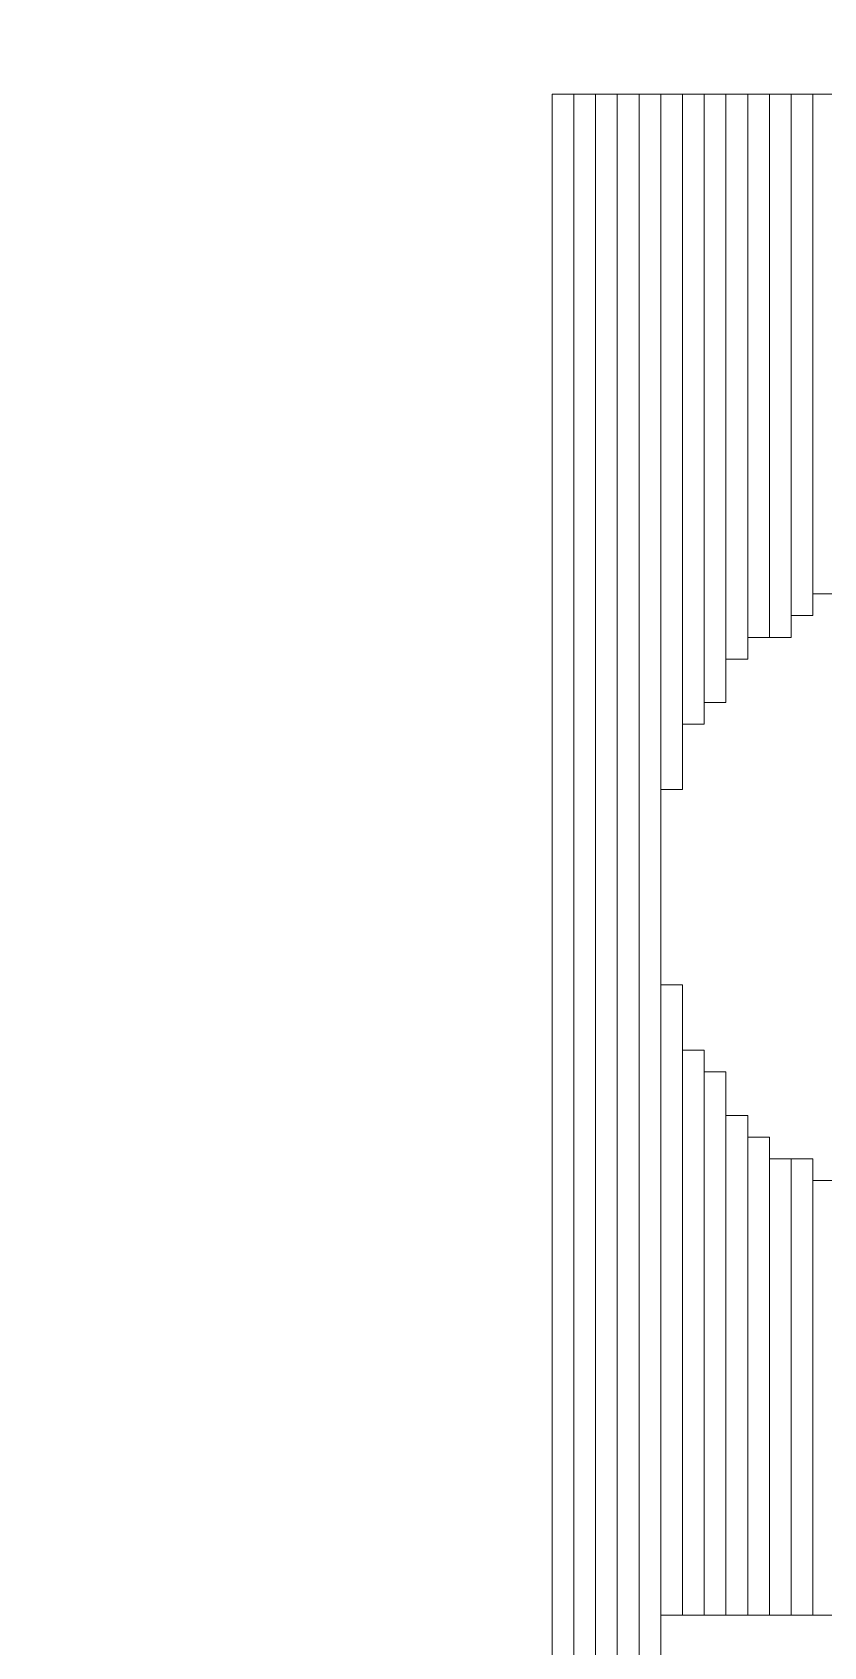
# Model space of a CAD drawing. Header units: millimetres. Extents: x -86 to 67, y -55 to 52.
# Drawn here: x -53.924 to -52.999, y -10.387 to -8.499 of the extents above; entities that cross this region are included whole.
import ezdxf

# ---------------------------------------------------------------- set-up
doc = ezdxf.new("R2010")
doc.units = ezdxf.units.MM
doc.header["$MEASUREMENT"] = 0
doc.layers.add('BG_OUTLINE', color=7, linetype='Continuous')
doc.layers.add('MA_PEN3', color=7, linetype='Continuous')

msp = doc.modelspace()

# ---------------------------------------------------------------- linework, layer by layer
at = {"layer": 'BG_OUTLINE', "color": 3, "lineweight": 9}
msp.add_open_spline([(-60.0926, 34.7331), (-60.0926, 34.7331), (63.7724, 34.7331), (63.7724, 34.7331), (63.7724, 34.7331), (64.585, 34.7336), (65.3646, 34.4113), (65.9396, 33.837), (65.9396, 33.837), (66.5146, 33.2627), (66.8379, 32.4797), (66.8384, 31.667), (66.8384, 31.667), (66.8384, 31.667), (66.8412, -52.28), (66.8412, -52.28), (66.8412, -52.28), (66.8412, -52.28), (66.8384, -52.1933), (66.8384, -52.1933), (66.8384, -52.1933), (66.8389, -53.006), (66.5166, -53.7856), (65.9424, -54.3606), (65.9424, -54.3606), (65.3681, -54.9356), (64.585, -55.2589), (63.7724, -55.2594), (63.7724, -55.2594), (63.7724, -55.2594), (-60.1869, -55.2594), (-60.1869, -55.2594), (-60.1869, -55.2594), (-60.1869, -55.2594), (-60.0853, -55.2518), (-60.0853, -55.2518), (-60.0853, -55.2518), (-60.8979, -55.2523), (-61.6775, -54.9299), (-62.2525, -54.3557), (-62.2525, -54.3557), (-62.8275, -53.7814), (-63.1508, -52.9984), (-63.1513, -52.1857), (-63.1513, -52.1857), (-63.1513, -52.1857), (-63.1587, 31.667), (-63.1587, 31.667), (-63.1587, 31.667), (-63.1592, 32.4797), (-62.8369, 33.2593), (-62.2626, 33.8343), (-62.2626, 33.8343), (-61.6883, 34.4093), (-60.9053, 34.7326), (-60.0926, 34.7331)], degree=3, knots=[0, 0, 0, 0, 0.071429, 0.071429, 0.071429, 0.071429, 0.142857, 0.142857, 0.142857, 0.142857, 0.214286, 0.214286, 0.214286, 0.214286, 0.285714, 0.285714, 0.285714, 0.285714, 0.357143, 0.357143, 0.357143, 0.357143, 0.428571, 0.428571, 0.428571, 0.428571, 0.5, 0.5, 0.5, 0.5, 0.571429, 0.571429, 0.571429, 0.571429, 0.642857, 0.642857, 0.642857, 0.642857, 0.714286, 0.714286, 0.714286, 0.714286, 0.785714, 0.785714, 0.785714, 0.785714, 0.857143, 0.857143, 0.857143, 0.857143, 0.928571, 0.928571, 0.928571, 0.928571, 1, 1, 1, 1], dxfattribs=at)
at = {"layer": 'MA_PEN3', "color": 5, "lineweight": 9}
for points in [[(-53.2908, -11.9752), (-53.2908, -11.9752), (-53.3162, -11.9752), (-53.3162, -11.9752), (-53.3162, -11.9752), (-53.3162, -11.9752), (-53.3162, -8.5716), (-53.3162, -8.5716), (-53.3162, -8.5716), (-53.3162, -8.5716), (-53.2908, -8.5716), (-53.2908, -8.5716), (-53.2908, -8.5716), (-53.2908, -8.5716), (-53.2908, -11.9752), (-53.2908, -11.9752)], [(-53.2654, -11.9752), (-53.2654, -11.9752), (-53.2908, -11.9752), (-53.2908, -11.9752), (-53.2908, -11.9752), (-53.2908, -11.9752), (-53.2908, -8.5716), (-53.2908, -8.5716), (-53.2908, -8.5716), (-53.2908, -8.5716), (-53.2654, -8.5716), (-53.2654, -8.5716), (-53.2654, -8.5716), (-53.2654, -8.5716), (-53.2654, -11.9752), (-53.2654, -11.9752)], [(-53.24, -11.9752), (-53.24, -11.9752), (-53.2654, -11.9752), (-53.2654, -11.9752), (-53.2654, -11.9752), (-53.2654, -11.9752), (-53.2654, -8.5716), (-53.2654, -8.5716), (-53.2654, -8.5716), (-53.2654, -8.5716), (-53.24, -8.5716), (-53.24, -8.5716), (-53.24, -8.5716), (-53.24, -8.5716), (-53.24, -11.9752), (-53.24, -11.9752)], [(-53.2146, -11.9752), (-53.2146, -11.9752), (-53.24, -11.9752), (-53.24, -11.9752), (-53.24, -11.9752), (-53.24, -11.9752), (-53.24, -8.5716), (-53.24, -8.5716), (-53.24, -8.5716), (-53.24, -8.5716), (-53.2146, -8.5716), (-53.2146, -8.5716), (-53.2146, -8.5716), (-53.2146, -8.5716), (-53.2146, -11.9752), (-53.2146, -11.9752)], [(-53.1892, -11.9752), (-53.1892, -11.9752), (-53.2146, -11.9752), (-53.2146, -11.9752), (-53.2146, -11.9752), (-53.2146, -11.9752), (-53.2146, -8.5716), (-53.2146, -8.5716), (-53.2146, -8.5716), (-53.2146, -8.5716), (-53.1892, -8.5716), (-53.1892, -8.5716), (-53.1892, -8.5716), (-53.1892, -8.5716), (-53.1892, -11.9752), (-53.1892, -11.9752)], [(-53.1638, -9.3844), (-53.1638, -9.3844), (-53.1892, -9.3844), (-53.1892, -9.3844), (-53.1892, -9.3844), (-53.1892, -9.3844), (-53.1892, -8.5716), (-53.1892, -8.5716), (-53.1892, -8.5716), (-53.1892, -8.5716), (-53.1638, -8.5716), (-53.1638, -8.5716), (-53.1638, -8.5716), (-53.1638, -8.5716), (-53.1638, -9.3844), (-53.1638, -9.3844)], [(-53.1384, -9.3082), (-53.1384, -9.3082), (-53.1638, -9.3082), (-53.1638, -9.3082), (-53.1638, -9.3082), (-53.1638, -9.3082), (-53.1638, -8.5716), (-53.1638, -8.5716), (-53.1638, -8.5716), (-53.1638, -8.5716), (-53.1384, -8.5716), (-53.1384, -8.5716), (-53.1384, -8.5716), (-53.1384, -8.5716), (-53.1384, -9.3082), (-53.1384, -9.3082)], [(-53.113, -9.2828), (-53.113, -9.2828), (-53.1384, -9.2828), (-53.1384, -9.2828), (-53.1384, -9.2828), (-53.1384, -9.2828), (-53.1384, -8.5716), (-53.1384, -8.5716), (-53.1384, -8.5716), (-53.1384, -8.5716), (-53.113, -8.5716), (-53.113, -8.5716), (-53.113, -8.5716), (-53.113, -8.5716), (-53.113, -9.2828), (-53.113, -9.2828)], [(-53.0876, -9.232), (-53.0876, -9.232), (-53.113, -9.232), (-53.113, -9.232), (-53.113, -9.232), (-53.113, -9.232), (-53.113, -8.5716), (-53.113, -8.5716), (-53.113, -8.5716), (-53.113, -8.5716), (-53.0876, -8.5716), (-53.0876, -8.5716), (-53.0876, -8.5716), (-53.0876, -8.5716), (-53.0876, -9.232), (-53.0876, -9.232)], [(-53.0622, -9.2066), (-53.0622, -9.2066), (-53.0876, -9.2066), (-53.0876, -9.2066), (-53.0876, -9.2066), (-53.0876, -9.2066), (-53.0876, -8.5716), (-53.0876, -8.5716), (-53.0876, -8.5716), (-53.0876, -8.5716), (-53.0622, -8.5716), (-53.0622, -8.5716), (-53.0622, -8.5716), (-53.0622, -8.5716), (-53.0622, -9.2066), (-53.0622, -9.2066)], [(-53.0368, -9.2066), (-53.0368, -9.2066), (-53.0622, -9.2066), (-53.0622, -9.2066), (-53.0622, -9.2066), (-53.0622, -9.2066), (-53.0622, -8.5716), (-53.0622, -8.5716), (-53.0622, -8.5716), (-53.0622, -8.5716), (-53.0368, -8.5716), (-53.0368, -8.5716), (-53.0368, -8.5716), (-53.0368, -8.5716), (-53.0368, -9.2066), (-53.0368, -9.2066)], [(-53.0114, -9.1812), (-53.0114, -9.1812), (-53.0368, -9.1812), (-53.0368, -9.1812), (-53.0368, -9.1812), (-53.0368, -9.1812), (-53.0368, -8.5716), (-53.0368, -8.5716), (-53.0368, -8.5716), (-53.0368, -8.5716), (-53.0114, -8.5716), (-53.0114, -8.5716), (-53.0114, -8.5716), (-53.0114, -8.5716), (-53.0114, -9.1812), (-53.0114, -9.1812)], [(-52.986, -9.1558), (-52.986, -9.1558), (-53.0114, -9.1558), (-53.0114, -9.1558), (-53.0114, -9.1558), (-53.0114, -9.1558), (-53.0114, -8.5716), (-53.0114, -8.5716), (-53.0114, -8.5716), (-53.0114, -8.5716), (-52.986, -8.5716), (-52.986, -8.5716), (-52.986, -8.5716), (-52.986, -8.5716), (-52.986, -9.1558), (-52.986, -9.1558)], [(-53.1638, -10.3496), (-53.1638, -10.3496), (-53.1892, -10.3496), (-53.1892, -10.3496), (-53.1892, -10.3496), (-53.1892, -10.3496), (-53.1892, -9.613), (-53.1892, -9.613), (-53.1892, -9.613), (-53.1892, -9.613), (-53.1638, -9.613), (-53.1638, -9.613), (-53.1638, -9.613), (-53.1638, -9.613), (-53.1638, -10.3496), (-53.1638, -10.3496)], [(-53.1384, -10.3496), (-53.1384, -10.3496), (-53.1638, -10.3496), (-53.1638, -10.3496), (-53.1638, -10.3496), (-53.1638, -10.3496), (-53.1638, -9.6892), (-53.1638, -9.6892), (-53.1638, -9.6892), (-53.1638, -9.6892), (-53.1384, -9.6892), (-53.1384, -9.6892), (-53.1384, -9.6892), (-53.1384, -9.6892), (-53.1384, -10.3496), (-53.1384, -10.3496)], [(-53.113, -10.3496), (-53.113, -10.3496), (-53.1384, -10.3496), (-53.1384, -10.3496), (-53.1384, -10.3496), (-53.1384, -10.3496), (-53.1384, -9.7146), (-53.1384, -9.7146), (-53.1384, -9.7146), (-53.1384, -9.7146), (-53.113, -9.7146), (-53.113, -9.7146), (-53.113, -9.7146), (-53.113, -9.7146), (-53.113, -10.3496), (-53.113, -10.3496)], [(-53.0876, -10.3496), (-53.0876, -10.3496), (-53.113, -10.3496), (-53.113, -10.3496), (-53.113, -10.3496), (-53.113, -10.3496), (-53.113, -9.7654), (-53.113, -9.7654), (-53.113, -9.7654), (-53.113, -9.7654), (-53.0876, -9.7654), (-53.0876, -9.7654), (-53.0876, -9.7654), (-53.0876, -9.7654), (-53.0876, -10.3496), (-53.0876, -10.3496)], [(-53.0622, -10.3496), (-53.0622, -10.3496), (-53.0876, -10.3496), (-53.0876, -10.3496), (-53.0876, -10.3496), (-53.0876, -10.3496), (-53.0876, -9.7908), (-53.0876, -9.7908), (-53.0876, -9.7908), (-53.0876, -9.7908), (-53.0622, -9.7908), (-53.0622, -9.7908), (-53.0622, -9.7908), (-53.0622, -9.7908), (-53.0622, -10.3496), (-53.0622, -10.3496)], [(-53.0368, -10.3496), (-53.0368, -10.3496), (-53.0622, -10.3496), (-53.0622, -10.3496), (-53.0622, -10.3496), (-53.0622, -10.3496), (-53.0622, -9.8162), (-53.0622, -9.8162), (-53.0622, -9.8162), (-53.0622, -9.8162), (-53.0368, -9.8162), (-53.0368, -9.8162), (-53.0368, -9.8162), (-53.0368, -9.8162), (-53.0368, -10.3496), (-53.0368, -10.3496)], [(-53.0114, -10.3496), (-53.0114, -10.3496), (-53.0368, -10.3496), (-53.0368, -10.3496), (-53.0368, -10.3496), (-53.0368, -10.3496), (-53.0368, -9.8162), (-53.0368, -9.8162), (-53.0368, -9.8162), (-53.0368, -9.8162), (-53.0114, -9.8162), (-53.0114, -9.8162), (-53.0114, -9.8162), (-53.0114, -9.8162), (-53.0114, -10.3496), (-53.0114, -10.3496)], [(-52.986, -10.3496), (-52.986, -10.3496), (-53.0114, -10.3496), (-53.0114, -10.3496), (-53.0114, -10.3496), (-53.0114, -10.3496), (-53.0114, -9.8416), (-53.0114, -9.8416), (-53.0114, -9.8416), (-53.0114, -9.8416), (-52.986, -9.8416), (-52.986, -9.8416), (-52.986, -9.8416), (-52.986, -9.8416), (-52.986, -10.3496), (-52.986, -10.3496)]]:
    msp.add_open_spline(points, degree=3, knots=[0, 0, 0, 0, 0.25, 0.25, 0.25, 0.25, 0.5, 0.5, 0.5, 0.5, 0.75, 0.75, 0.75, 0.75, 1, 1, 1, 1], dxfattribs=at)

doc.saveas('drawing.dxf')
